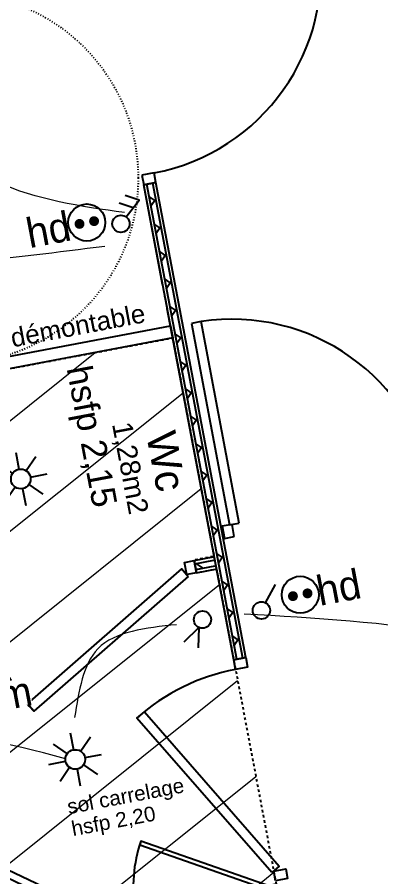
# Model space of a CAD drawing. Header units: centimetres. Extents: x 209280 to 319866, y -365283 to -277503.
# Drawn here: x 227706 to 229178, y -338808 to -335328 of the extents above; entities that cross this region are included whole.
import ezdxf

# ---------------------------------------------------------------- set-up
doc = ezdxf.new("R2010")
doc.units = ezdxf.units.CM
doc.linetypes.add('Style de ligne -1', pattern=[0.41664, 0.20828, -0.20836])
doc.linetypes.add('Style de ligne -5', pattern=[0.20828, 0.069425, -0.138855])
doc.layers.get('0').update_dxf_attribs({"color": 252})
doc.layers.add('3-BAT C-Niveau 1', color=252, linetype='Continuous')
doc.layers.add('prlm-ELEC-CFO', color=1, linetype='Continuous', lineweight=25)
doc.layers.add('prlm-ELEC-SSI', color=6, linetype='Continuous', lineweight=25)
doc.styles.add('Helvetica', font='arial.ttf')
doc.styles.add('prlm-elec-cfo', font='comic.ttf', dxfattribs={"height": 12})
doc.styles.add('prlm-elec-ssi', font='comic.ttf', dxfattribs={"height": 12})
doc.styles.get("Standard").update_dxf_attribs({"font": 'isocp.shx', "height": 100})

# ---------------------------------------------------------------- blocks, each defined once
blk = doc.blocks.new('xi.PCHD')
at = {"color": 0, "lineweight": 5}
blk.add_wipeout([(-7.5, -7.5), (7.5, -7.5), (7.5, 7.5), (-7.5, 7.5)], dxfattribs=at).dxf.layer = 'prlm-ELEC-CFO'
at = {"layer": 'prlm-ELEC-CFO', "color": 0, "linetype": 'ByBlock', "lineweight": 5, "const_width": 2}
for points in [[(-4, 0, 1), (-2, 0, 1)], [(2, 0, 1), (4, 0, 1)]]:
    blk.add_lwpolyline(points, format="xyb", close=True, dxfattribs=at)
at = {"layer": 'prlm-ELEC-CFO', "color": 0, "linetype": 'ByBlock', "lineweight": -2}
blk.add_circle((0, 0), 7.5, dxfattribs=at)
blk = doc.blocks.new('xi.SA')
at = {"layer": 'prlm-ELEC-CFO', "color": 0}
blk.add_lwpolyline([(0.2, -1.28), (5.5, 5.28)], dxfattribs=at)
blk.add_circle((-2, -4), 3.5, dxfattribs=at)
blk = doc.blocks.new('xi.DA')
at = {"layer": 'prlm-ELEC-CFO', "color": 0}
for points in [[(0.61, -1.67), (7.04, 4.05), (1.81, 7.01)], [(4.05, 1.39), (-1.17, 4.34)]]:
    blk.add_lwpolyline(points, dxfattribs=at)
blk.add_circle((-2, -4), 3.5, dxfattribs=at)
blk = doc.blocks.new('xi.VV')
at = {"layer": 'prlm-ELEC-CFO', "color": 0}
blk.add_lwpolyline([(6.95, 3.42), (0.01, -1.13), (1.91, 6.95)], dxfattribs=at)
blk.add_circle((-2, -4), 3.5, dxfattribs=at)
blk = doc.blocks.new('xi.SPOT')
at = {"color": 0, "lineweight": 5}
blk.add_wipeout([(-4, 0), (-2.83, -2.83), (0, -4), (2.83, -2.83), (4, 0), (2.83, 2.83), (0, 4), (-2.83, 2.83)], dxfattribs=at).dxf.layer = 'prlm-ELEC-CFO'
at = {"layer": 'prlm-ELEC-CFO', "color": 0, "linetype": 'ByBlock', "lineweight": -2, "flags": 128}
for points in [[(0, 10.88), (0, 4)], [(-7.69, 7.69), (-2.83, 2.83)], [(7.69, 7.69), (2.83, 2.83)], [(-10.88, 0), (-4, 0)], [(4, 0), (10.88, 0)], [(-2.83, -2.83), (-7.69, -7.69)], [(2.83, -2.83), (7.69, -7.69)], [(0, -4), (0, -10.88)]]:
    blk.add_lwpolyline(points, dxfattribs=at)
at = {"layer": 'prlm-ELEC-CFO', "color": 0, "linetype": 'ByBlock', "lineweight": -2}
blk.add_circle((0, 0), 4, dxfattribs=at)
blk = doc.blocks.new('Groupe-148-1')
at = {"linetype": 'Continuous', "flags": 128}
for points in [[(13909.15, -47369.81), (13866.31, -47349.36), (13867.69, -47346.47), (13910.53, -47366.92)], [(13822.16, -47383.54), (13852.37, -47351.18), (13854.65, -47353.31), (13824.44, -47385.66)], [(13916.37, -47370.91), (13911.46, -47371.84), (13910.53, -47366.92), (13915.44, -47365.99)], [(13823.21, -47388.55), (13818.3, -47389.48), (13817.37, -47384.57), (13822.28, -47383.64)]]:
    blk.add_lwpolyline(points, close=True, dxfattribs=at)
at = {"linetype": 'Continuous'}
for centre, radius, start, end in [((13925.34, -47364.12), 60.65, 165.9868, 190.7236), ((13822.27, -47383.64), 44.51, 10.7236, 43.9005)]:
    blk.add_arc(centre, radius, start, end, dxfattribs=at)
blk = doc.blocks.new('hsfp 2.15')
at = {"insert": (0, -0.78), "char_height": 10.087, "attachment_point": 2, "line_spacing_factor": 0.834288, "style": 'Helvetica'}
blk.add_mtext('hsfp 2,15', dxfattribs=at)
blk = doc.blocks.new('Groupe-150-1')
at = {"linetype": 'Continuous', "flags": 128}
for points in [[(13976.91, -47356.34), (13977.43, -47354.86), (13924.58, -47336.38), (13924.08, -47337.86)], [(13979.3, -47353.84), (13977.31, -47354.22), (13978.24, -47359.13), (13980.23, -47358.76)], [(13980.23, -47358.76), (13921.27, -47369.92), (13925, -47389.57), (13983.95, -47378.41)], [(13920.34, -47365.01), (13922.33, -47364.63), (13923.26, -47369.54), (13921.27, -47369.92)]]:
    blk.add_lwpolyline(points, close=True, dxfattribs=at)
at = {"linetype": 'Continuous'}
blk.add_arc((13977.43, -47354.86), 55.99, 160.7236, 190.0558, dxfattribs=at)
at = {"insert": (13942.58, -47375.39), "char_height": 7.565, "attachment_point": 1, "rotation": 10.7236, "line_spacing_factor": 0.834288, "style": 'Helvetica'}
blk.add_mtext('GTL', dxfattribs=at)
at = {"flags": 1}
blk.add_attdef('GTL', (13920.34, -47389.57), '', height=0.018, dxfattribs=at)

msp = doc.modelspace()

# ---------------------------------------------------------------- hatches: boundary and pattern name
at = {"linetype": 'Continuous'}
h = msp.add_hatch(dxfattribs=at)
h.set_pattern_fill('02_ISOLANT', color=256, scale=10, angle=100.723591, style=0, pattern_type=2)
h.set_pattern_definition([(145.72359, (88960.93, 134700.79), (-45.054869, -66.10642), []), (235.72359, (88960.93, 134700.79), (-66.10642, 45.054869), [])])
h.paths.add_polyline_path([(228594.871, -337927.007), (228618.452, -337922.541), (228254.311, -335999.718), (228230.73, -336004.184)])
h = msp.add_hatch(dxfattribs=at)
h.set_pattern_fill('02_ISOLANT', color=256, scale=10, angle=10.723595, style=0, pattern_type=2)
h.set_pattern_definition([(55.723595, (88960.93, 134700.79), (-66.106423, 45.054865), []), (145.723595, (88960.93, 134700.79), (45.054865, 66.106423), [])])
h.paths.add_polyline_path([(228533.326, -337402.586), (228537.792, -337426.167), (228542.894, -337425.201), (228538.428, -337401.62)])
h = msp.add_hatch(dxfattribs=at)
h.set_pattern_fill('02_ISOLANT', color=256, scale=10, angle=10.723595, style=0, pattern_type=2)
h.set_pattern_definition([(55.723595, (88960.93, 134700.79), (-66.106423, 45.054865), []), (145.723595, (88960.93, 134700.79), (45.054865, 66.106423), [])])
h.paths.add_polyline_path([(228424.224, -337540.301), (228428.69, -337563.882), (228506.44, -337549.158), (228501.975, -337525.577)])
at = {"layer": '3-BAT C-Niveau 1', "linetype": 'Continuous', "lineweight": 18}
h = msp.add_hatch(dxfattribs=at)
h.set_pattern_fill('BA 13', color=256, scale=10, style=0, pattern_type=2)
h.set_pattern_definition([(218.65981, (88960.93, 134700.8), (-199.24783, 287.75041), [])])
h.paths.add_polyline_path([(226934.988, -336890.38), (228335.26, -336626.449), (228502.692, -337510.123), (228421.423, -337525.513), (228431.103, -337576.615), (228512.65, -337561.277), (228754.273, -338837.455), (228115.401, -338958.415), (228239.927, -339617.288), (227255.16, -339804.143), (227130.533, -339146.116), (226470.26, -339270.45), (226229.928, -337991.67), (227536.674, -337744.256), (227527.317, -337694.838), (227102.647, -337775.254)])

# ---------------------------------------------------------------- linework, layer by layer
at = {"linetype": 'Continuous'}
for p, q in [((228259.641, -335957.998), (228210.503, -335967.303)), ((228210.503, -335967.303), (228217.946, -336006.605)), ((228267.084, -335997.299), (228259.641, -335957.998)), ((228217.946, -336006.605), (228267.084, -335997.299)), ((228582.098, -337929.426), (228217.957, -336006.603)), ((228594.871, -337927.007), (228230.73, -336004.184)), ((228594.871, -337927.007), (228230.73, -336004.184)), ((228618.452, -337922.541), (228254.311, -335999.718)), ((228618.452, -337922.541), (228254.311, -335999.718)), ((228450.343, -336560.318), (228411.041, -336567.76)), ((228411.041, -336567.76), (228565.48, -337383.265)), ((228604.782, -337375.823), (228450.343, -336560.318)), ((228565.48, -337383.265), (228604.782, -337375.823)), ((228530.907, -337389.813), (228536.009, -337388.847)), ((228533.326, -337402.586), (228538.428, -337401.62)), ((228533.326, -337402.586), (228538.428, -337401.62)), ((228575.311, -337381.404), (228536.009, -337388.847)), ((228536.009, -337388.847), (228545.315, -337437.985)), ((228584.616, -337430.542), (228575.311, -337381.404)), ((228537.792, -337426.167), (228542.894, -337425.201)), ((228537.792, -337426.167), (228542.894, -337425.201)), ((228545.315, -337437.985), (228584.616, -337430.542)), ((228421.806, -337527.528), (228499.556, -337512.804)), ((228424.224, -337540.301), (228501.975, -337525.577)), ((228424.224, -337540.301), (228501.975, -337525.577)), ((228428.69, -337563.882), (228506.44, -337549.158)), ((228428.69, -337563.882), (228506.44, -337549.158))]:
    msp.add_line(p, q, dxfattribs=at)
at = {"linetype": 'Continuous', "lineweight": 25}
for p, q in [((228267.084, -335997.299), (228217.957, -336006.603)), ((228294.269, -336409.564), (228217.957, -336006.603)), ((228631.225, -337920.123), (228267.084, -335997.299)), ((228303.796, -336459.867), (228303.573, -336458.691)), ((228303.8, -336459.891), (228313.099, -336508.994)), ((228582.098, -337929.426), (228313.104, -336509.018)), ((228530.907, -337389.813), (228536.009, -337388.847)), ((228545.313, -337437.973), (228536.009, -337388.847)), ((228540.211, -337438.94), (228545.313, -337437.973)), ((228421.806, -337527.528), (228499.556, -337512.804)), ((228431.109, -337576.655), (228421.806, -337527.528)), ((228431.109, -337576.655), (228508.859, -337561.931)), ((228631.225, -337920.123), (228582.098, -337929.426))]:
    msp.add_line(p, q, dxfattribs=at)
at = {"color": 1, "linetype": 'Continuous', "flags": 128}
msp.add_lwpolyline([(226928.094, -336841.404), (228325.937, -336576.774), (228335.234, -336625.881), (226937.391, -336890.512)], close=True, dxfattribs=at)
at = {"linetype": 'Continuous', "flags": 128}
for points in [[(228431.111, -337576.666), (228391.81, -337584.109), (228382.504, -337534.971), (228421.806, -337527.528)], [(228398.389, -337591.646), (227773.085, -338137.443), (227746.781, -338107.308), (228372.085, -337561.511)], [(228589.53, -337968.73), (228582.087, -337929.428), (228631.225, -337920.123), (228638.668, -337959.424)], [(228736.432, -338790.814), (228190.634, -338165.51), (228220.77, -338139.206), (228766.567, -338764.51)], [(228751.412, -338823.536), (228743.969, -338784.235), (228793.107, -338774.929), (228800.55, -338814.231)]]:
    msp.add_lwpolyline(points, close=True, dxfattribs=at)
at = {"linetype": 'Style de ligne -5', "ltscale": 50.8}
msp.add_circle((227445.372, -335979.383), 750.014, dxfattribs=at)
at = {"linetype": 'Continuous'}
for centre, start, end in [((228105.202, -335142.492), 280.723591, 8.653899), ((228575.311, -337381.404), 10.723595, 98.653903), ((228391.81, -337584.109), 190.723595, 221.806717), ((228743.969, -338784.235), 100.723591, 131.806713)]:
    msp.add_arc(centre, 830.542, start, end, dxfattribs=at)
at = {"layer": '3-BAT C-Niveau 1', "linetype": 'Style de ligne -1', "ltscale": 50.8, "flags": 128}
msp.add_lwpolyline([(226934.988, -336890.38), (228335.26, -336626.449), (228502.692, -337510.123), (228421.423, -337525.513), (228431.103, -337576.615), (228512.65, -337561.277), (228754.273, -338837.455), (228115.401, -338958.415), (228239.927, -339617.288), (227255.16, -339804.143), (227130.533, -339146.116), (226470.26, -339270.45), (226229.928, -337991.67), (227536.674, -337744.256), (227527.317, -337694.838), (227102.647, -337775.254)], close=True, dxfattribs=at)
at = {"layer": 'prlm-ELEC-CFO', "lineweight": 13}
for points in [[(228350.778, -337787.114), (228032.456, -337884.49), (227938.129, -338162.892)], [(227900.629, -338329.877), (227238.301, -338288.197), (226978.53, -338487.807)]]:
    msp.add_spline(points, degree=3, dxfattribs=at)

# ---------------------------------------------------------------- block references
at = {"xscale": 10, "yscale": 10, "zscale": 10, "rotation": 280.7235947438887}
msp.add_blockref('hsfp 2.15', (228066.082, -337013.666), dxfattribs=at)
at = {"xscale": 10, "yscale": 10, "zscale": 10}
for name in ['Groupe-150-1', 'Groupe-148-1']:
    msp.add_blockref(name, (88960.928, 134700.79), dxfattribs=at)
at = {"layer": 'prlm-ELEC-CFO', "xscale": 10, "yscale": 10, "zscale": 10, "rotation": 190.7236014115036}
msp.add_blockref('xi.VV', (228443.575, -337809.378), dxfattribs=at)

# ---------------------------------------------------------------- texts
at = {"color": 1, "insert": (227756.667, -336574.443), "char_height": 75.6543, "attachment_point": 2, "rotation": 10.723595, "line_spacing_factor": 0.834288, "style": 'Helvetica'}
msp.add_mtext('Cloison démontable', dxfattribs=at)
at = {"attachment_point": 2, "line_spacing_factor": 0.834288, "style": 'Helvetica'}
for s, insert, char_height, rotation in [('Wc\\P{\\H0.6752x;1,28m2}\\P', (228367.921, -337114.153), 120, 280.723595), ('sol carrelage', (228138.904, -338450.731), 60, 10.723595), ('hsfp 2,20', (228089.675, -338552.144), 60, 10.723595)]:
    msp.add_mtext(s, dxfattribs=dict(at, insert=insert, char_height=char_height, rotation=rotation))
at = {"layer": 'prlm-ELEC-CFO', "lineweight": 20, "insert": (229007.034, -337636.556), "char_height": 120, "attachment_point": 5, "rotation": 10.723601, "line_spacing_factor": 0.8, "style": 'prlm-elec-cfo', "bg_fill": 3, "box_fill_scale": 1.1, "bg_fill_color": 256, "bg_fill_transparency": 0}
msp.add_mtext('hd', dxfattribs=at)

# ---------------------------------------------------------------- next in the draw order: block references
at = {"layer": 'prlm-ELEC-CFO', "xscale": 10, "yscale": 10, "zscale": 10, "rotation": 10.72360141139323}
for name, p in [('xi.SPOT', (227719.93, -337197.314)), ('xi.PCHD', (228851.473, -337665.993)), ('xi.SPOT', (227940.55, -338332.389))]:
    msp.add_blockref(name, p, dxfattribs=at)

# ---------------------------------------------------------------- next in the draw order: texts
at = {"layer": 'prlm-ELEC-CFO', "lineweight": 20, "insert": (227831.843, -336188.693), "char_height": 120, "attachment_point": 5, "rotation": 10.723601, "line_spacing_factor": 0.8, "style": 'prlm-elec-cfo', "bg_fill": 3, "box_fill_scale": 1.1, "bg_fill_color": 256, "bg_fill_transparency": 0}
msp.add_mtext('hd', dxfattribs=at)
at = {"layer": 'prlm-ELEC-SSI', "lineweight": 20, "insert": (227620.271, -338018.665), "char_height": 120, "attachment_point": 2, "rotation": 10.723601, "line_spacing_factor": 0.8, "style": 'prlm-elec-ssi', "bg_fill": 3, "box_fill_scale": 0.95, "bg_fill_color": 256, "bg_fill_transparency": 0}
msp.add_mtext('fum', dxfattribs=at)

# ---------------------------------------------------------------- next in the draw order: linework, layer by layer
at = {"layer": 'prlm-ELEC-CFO', "lineweight": 13}
msp.add_spline([(228624.141, -337742.492), (230214.601, -338090.945), (230925.589, -338801.025)], degree=3, dxfattribs=at)

# ---------------------------------------------------------------- next in the draw order: block references
at = {"layer": 'prlm-ELEC-CFO', "xscale": 10, "yscale": 10, "zscale": 10, "rotation": 10.72360141139323}
for name, p in [('xi.PCHD', (227987.4, -336159.234)), ('xi.SA', (228706.721, -337686.251))]:
    msp.add_blockref(name, p, dxfattribs=at)

# ---------------------------------------------------------------- next in the draw order: linework, layer by layer
at = {"layer": 'prlm-ELEC-CFO', "lineweight": 13}
for points in [[(228060.88, -336255.61), (226899.709, -336313.64), (226407.812, -336179.934), (225873.565, -335536.76)], [(228140.31, -336119.112), (227625.95, -335995.105), (227237.242, -335717.722)]]:
    msp.add_spline(points, degree=3, dxfattribs=at)

# ---------------------------------------------------------------- next in the draw order: block references
at = {"layer": 'prlm-ELEC-CFO', "xscale": 10, "yscale": 10, "zscale": 10, "rotation": 10.72360141139323}
msp.add_blockref('xi.DA', (228137.693, -336121.464), dxfattribs=at)

doc.saveas('drawing.dxf')
